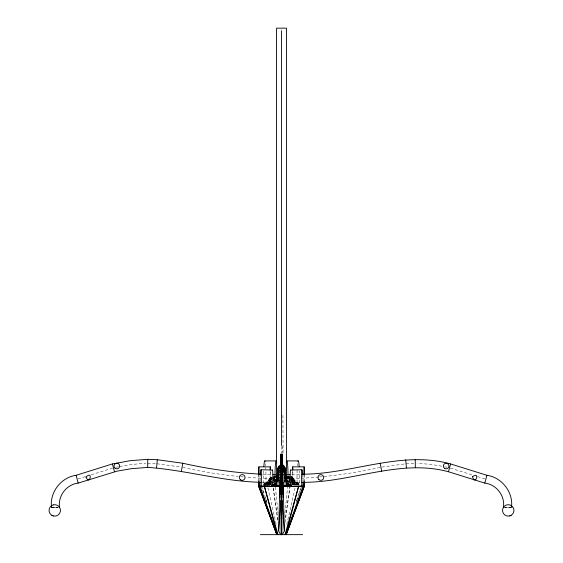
<?xml version="1.0" encoding="UTF-8"?>
<svg xmlns="http://www.w3.org/2000/svg" width="563" height="563" viewBox="0 0 563 563"><rect width="100%" height="100%" fill="white"/><g stroke="black" fill="none" stroke-linecap="round" stroke-linejoin="round"><path stroke-width="0.42" stroke-dasharray="2.81 2.11" d="M258.642 481.717L258.67 474.708M303.957 481.717L303.985 474.708M270.465 484.68L270.409 470.562M292.908 484.68L292.851 470.562M270.149 470.562L270.092 484.68M292.591 470.562L292.535 484.68M284.097 466.403L283.893 465.46M505.053 507.354L513.189 507.537M275.448 481.844L276.011 475.798M275.729 481.928L276.292 476.002M284.991 512.999L287.58 487.023M274.983 481.97L275.596 476.115M278.692 479.233L278.411 481.829L278.657 480.084M273.914 481.956L274.561 476.073M275.518 481.928L276.18 476.002M275.821 481.794L276.51 475.686M274.491 481.914L275.166 475.967M275.842 481.942L276.553 476.045M277.27 470.14L277.475 468.451L280.698 468.606M275.075 481.844L275.821 475.798L279.065 476.418M276.616 475.953L275.87 481.907L276.679 475.869M277.256 470.851L277.58 468.303L280.719 468.423M278.861 474.074L277.89 481.844L279.424 470.577M278.974 473.209L279.41 469.76M273.808 481.119L274.477 476.073M277.235 471.576L277.686 468.149L280.74 468.219M275.919 481.829L276.743 475.77M277.334 471.442L277.805 467.973L279.283 467.987M274.582 481.97L275.391 476.115M285.019 522.52L289.931 487.023L285.019 519.923M277.418 481.858L278.523 474.109M278.65 473.251L279.382 468.085M273.808 480.274L274.42 476.073L273.801 479.437M275.947 481.949L276.813 476.052M277.306 472.688L278.045 467.635L281.5 467.635M277.446 481.844L278.608 474.074M278.734 473.209L279.375 468.895M274.09 481.914L274.983 475.967M275.983 481.893L277.165 474.222M277.292 473.363L278.213 467.396L280.677 467.431M278.242 474.145L277.017 481.872L278.298 474.109M278.375 473.286L279.325 467.283M265.011 484.799L265.229 483.434L271.225 483.645M276.032 481.829L278.404 467.121L280.726 467.184M278.439 473.251L279.424 467.227M276.011 482.005L278.46 467.044M277.995 474.222L276.686 481.9L278.059 474.145M278.143 473.37L279.452 465.7M276.06 481.935L277.369 474.327M277.517 473.483L279.354 464.742M278.206 473.286L279.403 466.424M273.822 478.592L274.272 476.073M276.44 481.9L277.855 474.222M278.009 473.37L279.424 465.7L277.299 468.705L278.981 468.937M270.817 484.469L271.605 480.239M276.264 481.921L277.728 474.285L276.166 481.921M277.89 473.441L279.361 465.805L277.841 473.441M276.271 481.9L277.749 474.222M277.918 473.37L279.396 465.7M273.717 478.592L274.209 476.073M265.553 484.476L265.905 482.787A15.989 1.21 -90 0 0 265.764 467.466M270.296 484.539L271.676 478.071M286.813 524.435L295.082 487.861M269.501 486.158L271.647 476.917L269.072 486.158M270.353 484.469L271.556 479.387M269.241 484.511L271.028 477.093L280.627 478.015M269.719 484.476L271.633 476.917M269.916 484.539L271.57 478.071M268.396 486.158L271.028 477.093L280.698 478.726M268.847 486.158L271.591 476.917M268.586 484.511L271.028 477.093L267.355 486.158L270.212 478.107L271.845 476.08M296.131 502.597L296.94 500.127M297.208 499.311L297.75 497.664M298.833 494.377L301.261 486.981L295.934 502.597M264.786 486.158L265.905 482.787L271.169 482.787M263.991 486.158L264.786 483.814L270.634 484.138M265.799 484.518L266.686 482.048L270.212 478.107L280.634 478.803M263.547 486.158L264.258 484.243L271.155 484.454M268.115 484.652L271.028 477.093M278.966 466.319L281.5 466.347M263.202 485.017L265.905 482.787L271.106 482.998M263.66 470.851A15.989 1.21 -90 0 0 263.723 484.68L266.686 482.048L271.042 482.238M285.307 475.073L283.576 465.7L284.104 466.087M278.896 466.087L279.107 465.46M284.034 466.319L285.701 468.705L284.019 468.937M77.975 478.944L85.4 476.622M91.178 474.813L112.635 468.106M380.145 467.396L376.267 468.275A479.796 479.796 0 0 1 323.106 476.608M283.914 477.593L289.544 476.418M283.963 471.548L285.61 471.21M284.041 476.988L289.115 475.981M119.638 466.53L123.466 465.784A174.875 174.875 0 0 1 145.747 463.398M283.935 476.418L287.186 475.791L287.925 481.844M116.133 467.206L118.237 466.797M283.921 479.739L292.788 478.107L299.798 485.017M283.928 472.554L285.547 472.28M283.773 470.759L286.039 470.379M283.914 478.451L291.972 477.093L295.033 484.652M283.942 480.696L293.703 479.176L295.723 484.609M283.787 469.577L286.067 469.232L283.787 469.253M283.97 470.112L285.61 469.873M283.914 477.142L291.155 476.08L292.788 478.107L295.223 484.546M381.791 467.1L404.318 463.996M284.041 476.551L289.115 475.876M283.963 481.639L290.522 480.781M291.345 480.675L294.625 480.239L296.286 484.68M283.914 468.648L285.525 468.451L285.73 470.14M287.299 482.104L290.614 481.773M291.444 481.689L295.582 481.266L296.694 484.532M284.118 477.846L291.972 477.093L294.885 484.652M291.958 482.456L296.314 482.048L297.201 484.518M283.851 468.437L285.42 468.303L285.744 470.851M284.118 479.972L293.703 479.176L295.357 484.609M283.787 468.268L285.314 468.149L285.765 471.576M291.894 483.188L297.095 482.787L299.277 484.68A15.989 1.21 90 0 0 299.34 470.851M291.838 483.976L297.869 483.526L298.221 484.842M292.366 484.25L298.214 483.814L292.366 484.138M283.717 468.078L285.195 467.973L285.666 471.442M291.775 483.856L297.771 483.434L298.031 484.799M284.104 478.684L292.788 478.107L295.075 484.546M291.845 484.708L298.742 484.243L291.845 484.454M284.125 480.908L294.625 480.239L295.821 484.469M291.838 483.913L297.869 483.526L298.073 484.842M284.019 468.803L285.701 468.705M283.224 467.726L284.955 467.635L285.694 472.688M57.546 507.425L51.367 507.559M283.653 467.895L285.089 467.825L283.653 467.825M283.984 481.844L290.614 481.513M291.444 481.471L295.582 481.266L296.419 484.532M295.04 484.891L299.277 484.68L292.26 484.68M283.914 468.529L285.525 468.451M291.845 484.574L298.742 484.243M283.963 471.027L285.61 470.95M406.05 463.757L414.438 463.398M291.958 482.238L296.314 482.048L296.87 484.518M283.773 470.379L286.799 470.253M291.782 474.651L300.382 474.285M292.056 482.73L300.804 482.357M291.894 482.998L297.095 482.787L297.764 484.813M294.196 484.884L299.277 484.68M283.851 468.36L285.42 468.303M283.97 469.838L285.61 469.781M291.775 483.645L297.771 483.434L297.989 484.799M283.928 471.984L285.547 471.935M283.787 468.184L285.314 468.149M51.479 507.502L57.947 507.354M51.564 507.502L57.679 507.362M283.9 472.927L285.497 472.906M283.717 467.987L285.195 467.973M278.882 466.431L281.5 466.445M278.72 466.664L280.796 466.72M283.224 467.635L284.955 467.635M279.347 467.825L277.911 467.825L280.782 467.966M291.831 482.787L297.095 482.787L297.447 484.476M267.96 484.891L263.723 484.68L270.74 484.68M51.479 507.537L58.066 507.537M503.287 507.53L511.521 507.537M511.5 507.523L505.454 507.425M280.74 469.275L276.933 469.232L279.213 469.577M277.503 472.906L279.1 472.927M277.453 471.935L279.072 471.984M278.347 467.206L280.712 467.283M277.39 469.781L279.03 469.838M263.723 484.68L268.804 484.884M147.724 463.356L155.275 463.687M276.961 470.281L279.227 470.379M262.618 474.285L271.218 474.651M262.196 482.357L270.944 482.73M277.39 470.95L279.037 471.027M271.155 484.574L264.258 484.243L271.155 484.708M273.217 481.555L267.418 481.266L265.757 486.158L266.686 482.048L271.042 482.456M274.04 481.597L280.67 481.921L274.118 480.999M278.045 467.635L281.5 467.825M277.299 468.705L278.981 468.803M280.627 481.02L268.375 480.239L266.165 486.158L267.418 481.266L273.217 481.858M271.162 483.913L265.131 483.526L264.427 486.158L264.786 483.814L270.634 484.25M271.225 483.856L265.229 483.434L264.716 486.158L265.131 483.526L271.162 483.976M278.213 467.396L280.677 467.571M277.805 467.973L280.761 468.191M265.905 482.787L271.106 483.188M277.686 468.149L279.213 468.268M280.627 480.119L269.297 479.176L266.7 486.158L268.375 480.239L273.301 480.886M277.58 468.303L279.149 468.437M274.04 481.942L275.701 482.104M277.475 468.451L279.086 468.648M273.885 475.876L278.959 476.551M156.95 463.757L181.209 467.1M273.456 476.312L280.698 477.375M277.39 469.873L279.03 470.112M280.684 480.95L269.297 479.176L267.172 486.158L270.212 478.107L280.691 480.042M276.961 470.379L279.227 470.759M277.453 472.28L279.072 472.554M444.763 466.797L446.867 467.206M441.828 466.227L439.534 465.784A174.875 174.875 0 0 0 417.253 463.398M273.885 475.981L278.959 476.988M277.39 471.21L279.037 471.548M273.456 476.418L279.086 477.593M182.855 467.396L186.733 468.275A479.796 479.796 0 0 0 238.17 476.439M450.365 468.106L471.822 474.813M477.6 476.622L485.025 478.944M267.066 502.597L261.746 486.981L264.167 494.377M283.646 464.742L285.483 473.483M293.759 484.511L291.972 477.093L294.414 484.511M265.25 497.664L265.792 499.311M266.06 500.127L266.869 502.597M291.155 476.08L293.654 484.476M291.972 477.093L294.125 484.511M293.112 484.476L291.353 476.917L293.471 484.476M291.43 478.071L293.084 484.539M291.367 476.917L293.281 484.476M291.444 479.387L292.647 484.469M267.918 487.861L276.187 524.435M291.324 478.071L292.704 484.539M285.159 473.441L283.653 465.805L285.434 475.137M285.321 474.285L286.834 481.921M288.791 476.073L289.283 478.592M283.604 465.7L285.413 475.073M285.575 475.932L286.729 481.9M286.736 481.921L285.596 475.981A15.989 1.21 -90 0 0 285.666 481.956M291.395 480.239L292.183 484.469M285.462 475.932L286.56 481.9M288.728 476.073L289.178 478.592M283.597 466.424L285.096 475.003M285.244 475.862L286.293 481.872L285.293 475.932M285.631 474.327L286.94 481.935M283.548 465.7L285.152 475.073M284.54 467.044L286.989 482.005M289.199 479.437L288.657 476.073L289.192 480.274M283.576 467.227L284.836 474.968M284.596 467.121L286.968 481.829M283.675 467.283L284.892 475.003M284.787 467.396L285.708 473.363M285.835 474.222L287.017 481.893M288.017 475.967L288.91 481.914M283.625 468.895L284.526 474.94M284.653 475.798L285.554 481.844M277.981 519.923L273.076 487.023L277.981 522.52M286.187 476.052L287.053 481.949M283.618 468.085L284.596 474.968M284.723 475.834L285.582 481.858M287.609 476.115L288.418 481.97M286.257 475.77L287.081 481.829M283.576 470.577L285.082 481.829L284.35 475.798M288.523 476.073L289.192 481.119M286.321 475.869L287.109 481.872L286.384 475.953M283.59 469.76L284.245 474.94M286.447 476.045L287.158 481.942M284.343 480.084L284.547 481.822L284.308 479.233M287.834 475.967L288.509 481.914M286.49 475.686L287.179 481.794M288.439 476.073L289.086 481.956M286.82 476.002L287.482 481.928M287.404 476.115L288.017 481.97M275.42 487.023L278.009 512.999M286.708 476.002L287.271 481.928M286.989 475.798L287.552 481.844M282.147 446.17L282.725 453.131M304.33 474.708L304.358 481.717M259.015 474.708L259.043 481.717M282.907 415.339L283.069 453.975M286.44 475.566L286.44 481.717M281.5 29.733L281.5 31.31M281.5 446.558L281.5 453.588M276.56 475.566L276.56 481.717M265.476 463.729A15.989 1.21 -90 0 1 265.659 465.819M278.896 478.902A479.796 479.796 0 0 1 273.688 478.782M271.95 478.733A479.796 479.796 0 0 1 262.407 478.325M260.676 478.233A479.796 479.796 0 0 1 245.947 477.178M243.357 476.945A479.796 479.796 0 0 1 239.036 476.523M322.24 476.699A479.796 479.796 0 0 1 319.643 476.945M318.778 477.023A479.796 479.796 0 0 1 284.104 478.902M260.057 481.259A14.434 0.662 -88.4 0 1 260.387 474.693M271.45 482.371A14.434 0.662 -88.4 0 1 271.612 478.444M277.27 469.76A15.989 1.21 -90 0 1 277.376 473.736M277.383 474.496A15.989 1.21 -90 0 1 277.334 481.956M275.047 482.238A15.989 1.21 -90 0 1 274.976 475.812M297.095 482.787A15.989 1.21 90 0 1 297.201 468.198M297.341 465.819A15.989 1.21 90 0 1 297.524 463.729M288.024 475.812A15.989 1.21 -90 0 1 287.932 483.075M285.61 475.263A15.989 1.21 -90 0 1 285.8 468.198M302.613 474.693A14.434 0.662 88.4 0 1 302.943 481.259M291.388 478.444A14.434 0.662 88.4 0 1 291.55 482.371M280.817 466.586L278.769 466.593L280.81 466.621M285.962 481.858L284.977 475.834L285.983 481.872"/><path stroke-width="0.84" d="M260.845 491.091L259.029 486.158L259.043 481.717M304.358 481.717L304.344 486.158L286.18 534.646L304.372 486.158L283.189 486.158M258.67 474.708L258.846 466.861L270.275 466.861L270.395 469.739M303.985 474.708L304.154 466.861L292.725 466.861L292.605 469.739M261.323 482.308C222.892 481.569 185.832 469.971 147.675 467.403L147.766 459.317L130.342 460.661L112.382 463.947L76.118 475.285C61.346 477.304 49.804 491.935 51.437 506.777M281.929 494.61L282.359 454.278L280.641 454.278L278.643 530.916L280.409 534.308L281.071 534.554M281.929 493.012L282.359 454.278L284.357 530.916L282.591 534.308L281.929 534.554M281.929 491.626L282.359 454.278L281.929 491.013L281.071 491.013L280.641 454.278L281.071 494.61M270.156 469.739L270.275 466.861M283.083 497.418L283.442 486.158M511.563 506.777C513.196 491.935 501.654 477.304 486.882 475.285L450.618 463.947C401.039 450.126 351.917 474.327 302.099 474.18M278.643 530.916L281.071 499.219L281.071 454.278M156.584 467.79L157.316 459.725L147.766 459.317M181.356 471.203L182.799 463.243C208.465 469.063 234.623 472.702 260.901 474.18M503.976 507.347L503.435 507.312C505.236 495.862 496.334 484.335 484.82 483.11L486.882 475.285M484.82 483.11L448.465 471.745L450.618 463.947M285.012 534.646L298.65 486.158L285.884 534.646L302.943 486.158M286.461 532.176L285.596 534.646L286.532 532.176M286.095 534.646L301.247 493.554L297.433 503.413M302.155 491.091L303.971 486.158L303.957 481.717M288.404 527.25L289.959 523.14M291.205 519.853L293.386 514.096M294.632 510.81L296.814 505.06M302.106 491.091L303.971 486.158M272.499 484.68L275.124 484.68L276.764 483.258M509.719 515.926L511.098 515.356M59.024 507.347L59.565 507.312C57.764 495.862 66.666 484.335 78.18 483.11L116.984 471.161L131.369 468.683L147.675 467.403M448.465 471.745C399.463 458.493 350.988 482.927 301.677 482.308M286.666 484.363L288.39 484.236M286.518 484.694L289.861 484.44M286.637 484.208L288.355 484.089L286.666 484.236M286.673 485.053L290.987 484.764M286.518 484.469L288.186 484.377M283.196 485.482L290.811 485.102L283.196 485.327M286.673 484.827L290.987 484.616M291.085 485.405L283.245 485.869M286.673 484.616L290.987 484.483M283.245 485.517L291.085 485.278M290.564 470.049L301.986 469.739M283.21 485.792L290.895 485.587M282.274 474.883L290.051 474.708M283.337 482.948L291.184 482.772M283.21 485.939L290.923 485.82M283.21 485.883L290.923 485.785M283.245 486.003L291.085 485.904M283.245 485.946L291.085 485.876M290.853 486.003L283.203 486.066L290.853 485.968M291.015 486.101L283.231 486.15L291.015 486.059M264.701 460.914L276.102 460.914M286.898 460.914L298.299 460.914M286.236 483.258L287.876 484.68L290.501 484.68M280.219 485.236L276.56 485.236L276.56 482.597M282.781 485.236L286.44 485.236L286.44 482.597M279.811 486.158L258.628 486.158L258.642 481.717M281.071 501.19L281.929 501.19M281.071 518.34L281.929 518.34M260.366 534.646L302.634 534.646M271.985 486.059L279.769 486.08L271.985 486.101M272.147 485.968L279.797 486.01L272.147 486.003M271.915 485.876L279.755 485.946M271.915 485.904L279.755 486.003M272.077 485.785L279.79 485.883M272.077 485.82L279.79 485.939M279.755 485.869L271.915 485.405M272.949 474.708L280.726 474.883M271.816 482.772L279.663 482.948M261.014 469.739L272.436 470.049M272.105 485.587L279.79 485.792M271.915 485.278L279.755 485.517M272.013 484.483L276.327 484.616M279.804 485.327L272.189 485.017L279.804 485.482M272.013 484.616L276.327 484.827M274.814 484.377L276.482 484.469M276.334 484.236L274.61 484.131L276.363 484.208M272.013 484.764L276.327 485.053M274.61 484.236L276.334 484.363M273.139 484.44L276.482 484.694M157.316 459.725L182.799 463.243M51.902 515.356L53.281 515.926M259.029 486.158L260.894 491.091M265.567 503.413L261.83 493.554L276.905 534.646M266.186 505.06L268.368 510.81M269.614 514.096L271.795 519.853M273.041 523.14L274.596 527.25M276.468 532.176L277.404 534.646L276.539 532.176M260.057 486.158L277.116 534.646L264.35 486.158L277.988 534.646M112.382 463.947L114.535 471.745M76.118 475.285L78.18 483.11M380.201 463.243L381.644 471.203M405.684 459.725L406.416 467.79M304.154 466.861L304.33 474.708M292.725 466.861L292.844 469.739M258.846 466.861L259.015 474.708M284.357 530.916L281.929 499.219L281.929 454.278M279.558 486.158L279.917 497.418M415.234 459.317L415.325 467.403M280.641 454.278L281.071 493.012M286.44 474.686L286.44 28.15L276.56 28.15L276.56 474.686M281.929 500.197L281.929 534.646M281.5 31.31L281.5 445.537M281.5 454.278L281.5 534.85M281.071 500.197L281.071 534.646M260.387 474.693A14.434 0.662 -88.4 0 1 261.253 471.034A14.434 0.662 -88.4 0 1 261.225 486.158L272.64 486.467A14.434 0.662 -88.4 0 0 272.232 470.626M259.923 486.158A14.434 0.662 -88.4 0 1 260.029 482.062M263.857 466.572A15.989 1.21 -90 0 1 265.103 461.456M274.99 474.292A15.989 1.21 -90 0 1 276.757 462.793M275.124 484.68A15.989 1.21 -90 0 1 275.068 483.075M302.613 474.693A14.434 0.662 88.4 0 0 301.747 471.034A14.434 0.662 88.4 0 0 301.775 486.158L290.36 486.467A14.434 0.662 88.4 0 1 290.768 470.626M302.971 482.062A14.434 0.662 88.4 0 1 303.077 486.158M286.243 462.793A15.989 1.21 -90 0 1 288.01 474.292M287.932 483.075A15.989 1.21 -90 0 1 287.876 484.68M297.897 461.456A15.989 1.21 90 0 1 299.143 466.572M86.033 477.086C89.637 486.249 93.388 469.816 86.033 477.086M472.519 476.734C475.256 486.383 480.513 470.661 472.519 476.734M53.281 504.877L51.902 505.447A5.714 5.714 0 0 0 51.486 515.089A5.714 5.714 0 0 0 60.396 511.394A5.714 5.714 0 0 0 53.281 504.877M511.098 505.447L509.719 504.877A5.714 5.714 0 0 0 502.604 511.394A5.714 5.714 0 0 0 511.514 515.089A5.714 5.714 0 0 0 511.098 505.447M276.82 534.646L258.628 486.158L276.855 534.646M115.056 468.177A2.808 2.808 0 0 0 119.63 466.53A2.808 2.808 0 0 0 115.922 463.391A2.808 2.808 0 0 0 115.056 468.177M240.563 479.831A2.864 2.864 0 0 0 245.039 477.684A2.864 2.864 0 0 0 240.943 474.883A2.864 2.864 0 0 0 240.563 479.831M444.538 468.339A2.808 2.808 0 0 0 448.929 466.263A2.808 2.808 0 0 0 444.932 463.497A2.808 2.808 0 0 0 444.538 468.339M318.961 479.648A2.864 2.864 0 0 0 323.641 477.987A2.864 2.864 0 0 0 319.861 474.764A2.864 2.864 0 0 0 318.961 479.648"/></g></svg>
